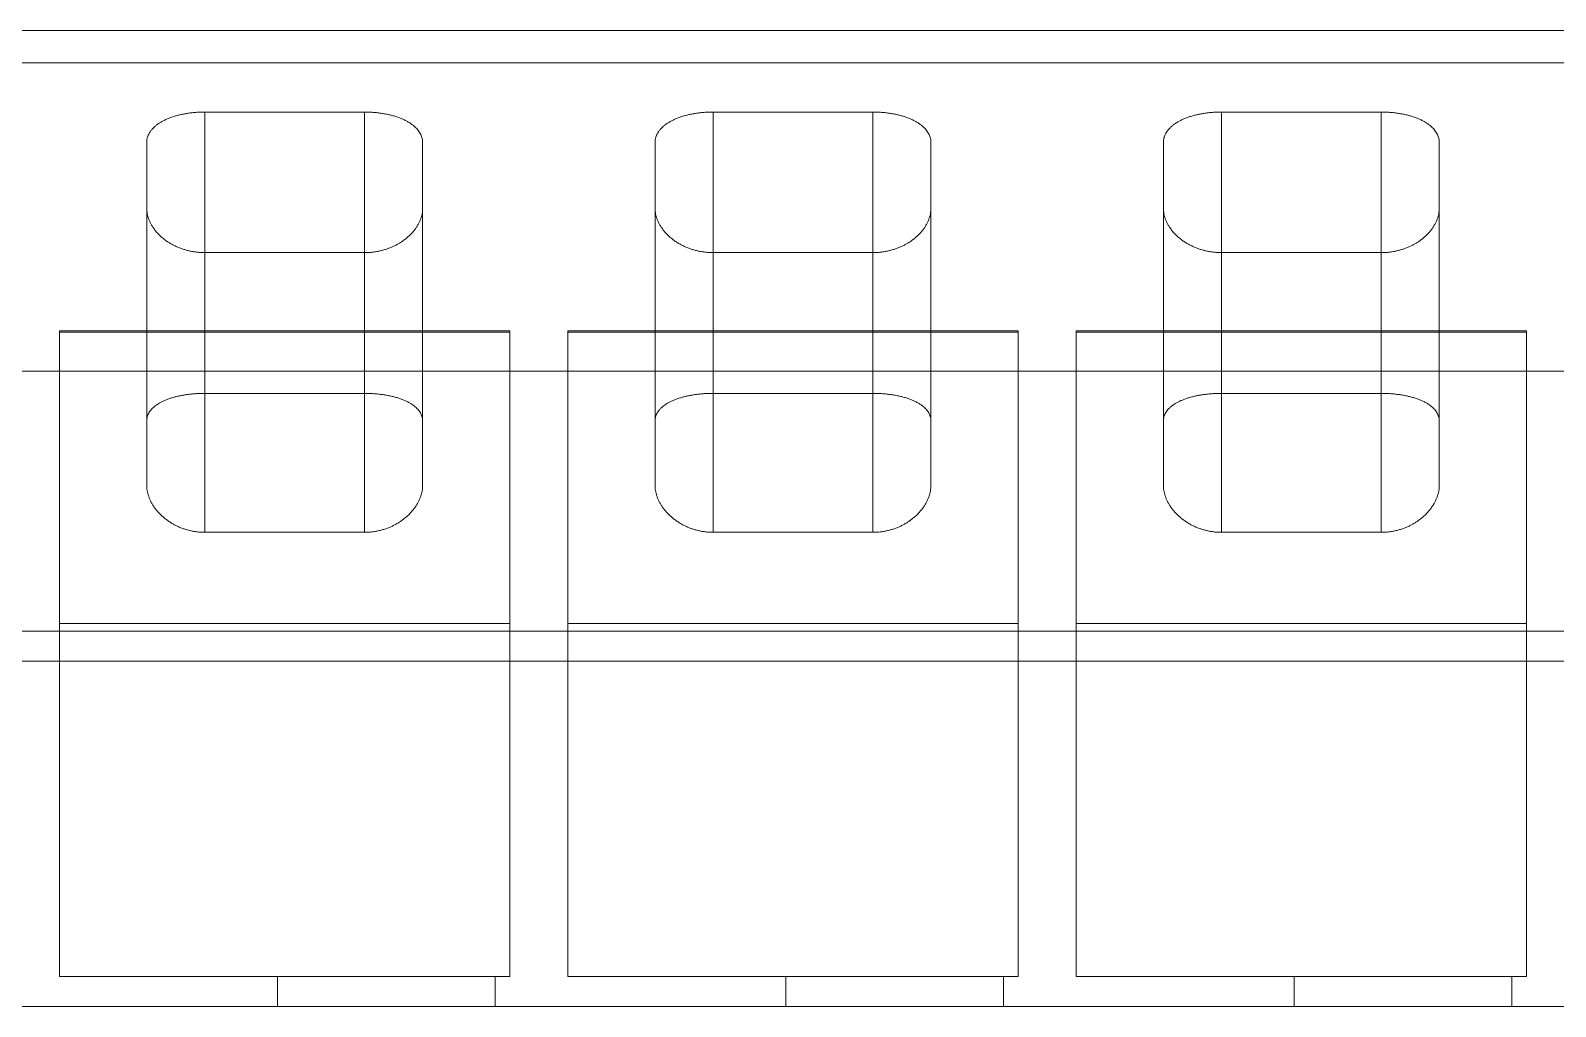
# Model space of a CAD drawing. Header units: millimetres. Extents: x 2680 to 2954, y 1171 to 1387.
# Drawn here: x 2716.43 to 2750.29, y 1364.87 to 1386.54 of the extents above; entities that cross this region are included whole.
import ezdxf

# ---------------------------------------------------------------- set-up
doc = ezdxf.new("R2010")
doc.units = ezdxf.units.MM

msp = doc.modelspace()

# ---------------------------------------------------------------- linework, layer by layer
at = {"color": 7, "linetype": 'Continuous', "lineweight": 15, "extrusion": (-0.253745, -3.38569e-15, 0.967271)}
for p, q in [((2820.574, 1386.537, 37.925), (2704.501, 1386.537, 7.476)), ((2820.574, 1385.816, 37.925), (2704.501, 1385.816, 7.476)), ((2720.3, 1384.727, 11.62), (2723.847, 1384.727, 12.551)), ((2720.3, 1384.727, 11.62), (2720.3, 1378.481, 11.62)), ((2723.847, 1384.727, 12.551), (2723.847, 1378.481, 12.551)), ((2731.585, 1384.727, 14.581), (2735.132, 1384.727, 15.511)), ((2731.585, 1384.727, 14.581), (2731.585, 1378.481, 14.581)), ((2735.132, 1384.727, 15.511), (2735.132, 1378.481, 15.511)), ((2742.87, 1384.727, 17.541), (2746.416, 1384.727, 18.471)), ((2742.87, 1384.727, 17.541), (2742.87, 1378.481, 17.541)), ((2746.416, 1384.727, 18.471), (2746.416, 1378.481, 18.471)), ((2719.01, 1382.6, 11.282), (2719.01, 1384.046, 11.282)), ((2719.01, 1384.046, 11.282), (2719.01, 1377.867, 11.282)), ((2725.136, 1384.046, 12.889), (2725.136, 1382.6, 12.889)), ((2725.136, 1384.046, 12.889), (2725.136, 1377.867, 12.889)), ((2730.295, 1382.6, 14.242), (2730.295, 1384.046, 14.242)), ((2730.295, 1384.046, 14.242), (2730.295, 1377.867, 14.242)), ((2736.421, 1384.046, 15.849), (2736.421, 1382.6, 15.849)), ((2736.421, 1384.046, 15.849), (2736.421, 1377.867, 15.849)), ((2741.58, 1382.6, 17.203), (2741.58, 1384.046, 17.203)), ((2741.58, 1384.046, 17.203), (2741.58, 1377.867, 17.203)), ((2747.706, 1384.046, 18.81), (2747.706, 1382.6, 18.81)), ((2747.706, 1384.046, 18.81), (2747.706, 1377.867, 18.81)), ((2719.01, 1382.6, 11.282), (2719.01, 1376.447, 11.282)), ((2725.136, 1382.6, 12.889), (2725.136, 1376.447, 12.889)), ((2730.295, 1382.6, 14.242), (2730.295, 1376.447, 14.242)), ((2736.421, 1382.6, 15.849), (2736.421, 1376.447, 15.849)), ((2741.58, 1382.6, 17.203), (2741.58, 1376.447, 17.203)), ((2747.706, 1382.6, 18.81), (2747.706, 1376.447, 18.81)), ((2723.847, 1381.606, 12.551), (2720.3, 1381.606, 11.62)), ((2720.3, 1381.606, 11.62), (2720.3, 1375.397, 11.62)), ((2723.847, 1381.606, 12.551), (2723.847, 1375.397, 12.551)), ((2735.132, 1381.606, 15.511), (2731.585, 1381.606, 14.581)), ((2731.585, 1381.606, 14.581), (2731.585, 1375.397, 14.581)), ((2735.132, 1381.606, 15.511), (2735.132, 1375.397, 15.511)), ((2746.416, 1381.606, 18.471), (2742.87, 1381.606, 17.541)), ((2742.87, 1381.606, 17.541), (2742.87, 1375.397, 17.541)), ((2746.416, 1381.606, 18.471), (2746.416, 1375.397, 18.471)), ((2717.076, 1379.87, 10.774), (2717.076, 1373.373, 10.774)), ((2717.076, 1379.87, 10.774), (2717.076, 1379.837, 10.774)), ((2727.071, 1379.87, 13.396), (2717.076, 1379.87, 10.774)), ((2727.071, 1379.837, 13.396), (2717.076, 1379.837, 10.774)), ((2717.076, 1365.537, 10.774), (2717.076, 1379.837, 10.774)), ((2727.071, 1373.373, 13.396), (2727.071, 1379.87, 13.396)), ((2727.071, 1379.837, 13.396), (2727.071, 1379.87, 13.396)), ((2727.071, 1379.837, 13.396), (2727.071, 1365.537, 13.396)), ((2728.361, 1379.87, 13.735), (2728.361, 1373.373, 13.735)), ((2738.356, 1379.87, 16.357), (2728.361, 1379.87, 13.735)), ((2728.361, 1379.87, 13.735), (2728.361, 1379.837, 13.735)), ((2738.356, 1379.837, 16.357), (2728.361, 1379.837, 13.735)), ((2728.361, 1365.537, 13.735), (2728.361, 1379.837, 13.735)), ((2738.356, 1373.373, 16.357), (2738.356, 1379.87, 16.357)), ((2738.356, 1379.837, 16.357), (2738.356, 1379.87, 16.357)), ((2738.356, 1379.837, 16.357), (2738.356, 1365.537, 16.357)), ((2739.646, 1379.87, 16.695), (2739.646, 1373.373, 16.695)), ((2749.641, 1379.87, 19.317), (2739.646, 1379.87, 16.695)), ((2739.646, 1379.87, 16.695), (2739.646, 1379.837, 16.695)), ((2749.641, 1379.837, 19.317), (2739.646, 1379.837, 16.695)), ((2739.646, 1365.537, 16.695), (2739.646, 1379.837, 16.695)), ((2749.641, 1373.373, 19.317), (2749.641, 1379.87, 19.317)), ((2749.641, 1379.837, 19.317), (2749.641, 1379.87, 19.317)), ((2749.641, 1379.837, 19.317), (2749.641, 1365.537, 19.317)), ((2820.574, 1378.977, 37.925), (2704.501, 1378.977, 7.476)), ((2720.3, 1378.481, 11.62), (2723.847, 1378.481, 12.551)), ((2731.585, 1378.481, 14.581), (2735.132, 1378.481, 15.511)), ((2742.87, 1378.481, 17.541), (2746.416, 1378.481, 18.471)), ((2719.01, 1376.447, 11.282), (2719.01, 1377.867, 11.282)), ((2725.136, 1377.867, 12.889), (2725.136, 1376.447, 12.889)), ((2730.295, 1376.447, 14.242), (2730.295, 1377.867, 14.242)), ((2736.421, 1377.867, 15.849), (2736.421, 1376.447, 15.849)), ((2741.58, 1376.447, 17.203), (2741.58, 1377.867, 17.203)), ((2747.706, 1377.867, 18.81), (2747.706, 1376.447, 18.81)), ((2723.847, 1375.397, 12.551), (2720.3, 1375.397, 11.62)), ((2735.132, 1375.397, 15.511), (2731.585, 1375.397, 14.581)), ((2746.416, 1375.397, 18.471), (2742.87, 1375.397, 17.541)), ((2820.574, 1373.203, 37.925), (2704.501, 1373.203, 7.476)), ((2717.076, 1365.537, 10.774), (2717.076, 1373.373, 10.774)), ((2727.071, 1373.373, 13.396), (2717.076, 1373.373, 10.774)), ((2727.071, 1373.373, 13.396), (2727.071, 1365.537, 13.396)), ((2728.361, 1365.537, 13.735), (2728.361, 1373.373, 13.735)), ((2738.356, 1373.373, 16.357), (2728.361, 1373.373, 13.735)), ((2738.356, 1373.373, 16.357), (2738.356, 1365.537, 16.357)), ((2739.646, 1365.537, 16.695), (2739.646, 1373.373, 16.695)), ((2749.641, 1373.373, 19.317), (2739.646, 1373.373, 16.695)), ((2749.641, 1373.373, 19.317), (2749.641, 1365.537, 19.317)), ((2820.574, 1372.537, 37.925), (2704.501, 1372.537, 7.476)), ((2727.071, 1365.537, 13.396), (2717.076, 1365.537, 10.774)), ((2721.912, 1365.537, 12.043), (2717.076, 1365.537, 10.774)), ((2721.912, 1365.537, 12.043), (2721.912, 1364.87, 12.043)), ((2721.912, 1365.537, 12.043), (2726.749, 1365.537, 13.312)), ((2726.749, 1365.537, 13.312), (2726.749, 1364.87, 13.312)), ((2727.071, 1365.537, 13.396), (2726.749, 1365.537, 13.312)), ((2738.356, 1365.537, 16.357), (2728.361, 1365.537, 13.735)), ((2733.197, 1365.537, 15.004), (2728.361, 1365.537, 13.735)), ((2733.197, 1365.537, 15.004), (2733.197, 1364.87, 15.004)), ((2733.197, 1365.537, 15.004), (2738.033, 1365.537, 16.272)), ((2738.033, 1365.537, 16.272), (2738.033, 1364.87, 16.272)), ((2738.356, 1365.537, 16.357), (2738.033, 1365.537, 16.272)), ((2749.641, 1365.537, 19.317), (2739.646, 1365.537, 16.695)), ((2744.482, 1365.537, 17.964), (2739.646, 1365.537, 16.695)), ((2744.482, 1365.537, 17.964), (2744.482, 1364.87, 17.964)), ((2744.482, 1365.537, 17.964), (2749.318, 1365.537, 19.233)), ((2749.318, 1365.537, 19.233), (2749.318, 1364.87, 19.233)), ((2749.641, 1365.537, 19.317), (2749.318, 1365.537, 19.233)), ((2704.501, 1364.87, 7.476), (2750.93, 1364.87, 19.656)), ((2715.464, 1364.87, 10.352), (2721.912, 1364.87, 12.043)), ((2726.749, 1364.87, 13.312), (2721.912, 1364.87, 12.043)), ((2726.749, 1364.87, 13.312), (2733.197, 1364.87, 15.004)), ((2738.033, 1364.87, 16.272), (2733.197, 1364.87, 15.004)), ((2738.033, 1364.87, 16.272), (2744.482, 1364.87, 17.964)), ((2749.318, 1364.87, 19.233), (2744.482, 1364.87, 17.964)), ((2749.318, 1364.87, 19.233), (2750.93, 1364.87, 19.656))]:
    msp.add_line(p, q, dxfattribs=at)
at = {"color": 7, "linetype": 'Continuous', "lineweight": 15}
for points, knots in [([(2719.01, 1384.046, 11.282), (2719.011, 1384.062, 11.282), (2719.012, 1384.095, 11.282), (2719.021, 1384.143, 11.285), (2719.036, 1384.191, 11.289), (2719.057, 1384.239, 11.294), (2719.086, 1384.289, 11.302), (2719.124, 1384.339, 11.312), (2719.17, 1384.387, 11.324), (2719.223, 1384.434, 11.338), (2719.281, 1384.476, 11.353), (2719.345, 1384.515, 11.37), (2719.413, 1384.55, 11.387), (2719.486, 1384.583, 11.407), (2719.564, 1384.613, 11.427), (2719.644, 1384.639, 11.448), (2719.725, 1384.66, 11.469), (2719.806, 1384.679, 11.491), (2719.89, 1384.694, 11.513), (2719.975, 1384.707, 11.535), (2720.06, 1384.716, 11.557), (2720.141, 1384.722, 11.579), (2720.221, 1384.726, 11.599), (2720.274, 1384.726, 11.613), (2720.3, 1384.727, 11.62)], [0, 0, 0, 0, 0.045701, 0.091484, 0.137263, 0.18296, 0.234721, 0.286699, 0.338733, 0.390676, 0.442407, 0.489747, 0.5373, 0.584906, 0.632424, 0.679735, 0.721536, 0.763511, 0.805537, 0.847497, 0.889284, 0.926175, 0.963109, 1, 1, 1, 1]), ([(2723.847, 1384.727, 12.551), (2723.875, 1384.726, 12.558), (2723.932, 1384.726, 12.573), (2724.021, 1384.721, 12.596), (2724.114, 1384.714, 12.621), (2724.209, 1384.702, 12.646), (2724.301, 1384.686, 12.67), (2724.391, 1384.668, 12.694), (2724.478, 1384.646, 12.716), (2724.561, 1384.62, 12.738), (2724.64, 1384.592, 12.759), (2724.715, 1384.559, 12.778), (2724.786, 1384.524, 12.797), (2724.852, 1384.485, 12.814), (2724.912, 1384.443, 12.83), (2724.963, 1384.401, 12.843), (2725.005, 1384.359, 12.854), (2725.04, 1384.317, 12.864), (2725.07, 1384.274, 12.872), (2725.094, 1384.23, 12.878), (2725.113, 1384.185, 12.883), (2725.127, 1384.139, 12.886), (2725.135, 1384.093, 12.889), (2725.136, 1384.062, 12.889), (2725.136, 1384.046, 12.889)], [0, 0, 0, 0, 0.03967, 0.079339, 0.124961, 0.170738, 0.216524, 0.262155, 0.308745, 0.355481, 0.402229, 0.448833, 0.498675, 0.548665, 0.598669, 0.648529, 0.692404, 0.736401, 0.780445, 0.824456, 0.868345, 0.912217, 0.956126, 1, 1, 1, 1]), ([(2730.295, 1384.046, 14.242), (2730.296, 1384.062, 14.242), (2730.297, 1384.095, 14.243), (2730.306, 1384.143, 14.245), (2730.32, 1384.191, 14.249), (2730.342, 1384.239, 14.255), (2730.371, 1384.289, 14.262), (2730.409, 1384.339, 14.272), (2730.455, 1384.387, 14.284), (2730.508, 1384.434, 14.298), (2730.566, 1384.476, 14.313), (2730.63, 1384.515, 14.33), (2730.698, 1384.55, 14.348), (2730.771, 1384.583, 14.367), (2730.849, 1384.613, 14.388), (2730.929, 1384.639, 14.409), (2731.01, 1384.66, 14.43), (2731.091, 1384.679, 14.451), (2731.174, 1384.694, 14.473), (2731.26, 1384.707, 14.495), (2731.344, 1384.716, 14.518), (2731.426, 1384.722, 14.539), (2731.505, 1384.726, 14.56), (2731.558, 1384.726, 14.574), (2731.585, 1384.727, 14.581)], [0, 0, 0, 0, 0.045701, 0.091484, 0.137263, 0.18296, 0.234721, 0.286699, 0.338733, 0.390676, 0.442407, 0.489747, 0.5373, 0.584906, 0.632424, 0.679735, 0.721536, 0.763511, 0.805537, 0.847497, 0.889284, 0.926175, 0.963109, 1, 1, 1, 1]), ([(2735.132, 1384.727, 15.511), (2735.16, 1384.726, 15.518), (2735.217, 1384.726, 15.533), (2735.306, 1384.721, 15.557), (2735.399, 1384.714, 15.581), (2735.494, 1384.702, 15.606), (2735.586, 1384.686, 15.63), (2735.676, 1384.668, 15.654), (2735.763, 1384.646, 15.677), (2735.846, 1384.62, 15.698), (2735.925, 1384.592, 15.719), (2736, 1384.559, 15.739), (2736.071, 1384.524, 15.757), (2736.137, 1384.485, 15.775), (2736.197, 1384.443, 15.79), (2736.247, 1384.401, 15.804), (2736.29, 1384.359, 15.815), (2736.325, 1384.317, 15.824), (2736.355, 1384.274, 15.832), (2736.379, 1384.23, 15.838), (2736.398, 1384.185, 15.843), (2736.411, 1384.139, 15.847), (2736.42, 1384.093, 15.849), (2736.421, 1384.062, 15.849), (2736.421, 1384.046, 15.849)], [0, 0, 0, 0, 0.03967, 0.079339, 0.124961, 0.170738, 0.216524, 0.262155, 0.308745, 0.355481, 0.402229, 0.448833, 0.498675, 0.548665, 0.598669, 0.648529, 0.692404, 0.736401, 0.780445, 0.824456, 0.868345, 0.912217, 0.956126, 1, 1, 1, 1]), ([(2741.58, 1384.046, 17.203), (2741.581, 1384.064, 17.203), (2741.582, 1384.099, 17.203), (2741.593, 1384.152, 17.206), (2741.611, 1384.204, 17.211), (2741.635, 1384.255, 17.217), (2741.667, 1384.305, 17.225), (2741.706, 1384.353, 17.236), (2741.753, 1384.4, 17.248), (2741.806, 1384.444, 17.262), (2741.866, 1384.486, 17.278), (2741.931, 1384.524, 17.295), (2742, 1384.559, 17.313), (2742.073, 1384.59, 17.332), (2742.15, 1384.618, 17.352), (2742.232, 1384.644, 17.374), (2742.314, 1384.665, 17.395), (2742.397, 1384.683, 17.417), (2742.479, 1384.697, 17.438), (2742.563, 1384.709, 17.46), (2742.648, 1384.718, 17.483), (2742.728, 1384.723, 17.504), (2742.802, 1384.726, 17.523), (2742.847, 1384.726, 17.535), (2742.87, 1384.727, 17.541)], [0, 0, 0, 0, 0.050139, 0.100447, 0.150803, 0.201094, 0.251219, 0.301542, 0.352077, 0.402666, 0.453166, 0.50346, 0.549362, 0.595469, 0.641631, 0.687707, 0.733585, 0.774214, 0.81501, 0.855855, 0.896639, 0.937259, 0.968629, 1, 1, 1, 1]), ([(2746.416, 1384.727, 18.471), (2746.445, 1384.726, 18.479), (2746.502, 1384.726, 18.494), (2746.591, 1384.721, 18.517), (2746.684, 1384.714, 18.541), (2746.779, 1384.702, 18.566), (2746.871, 1384.686, 18.591), (2746.961, 1384.668, 18.614), (2747.048, 1384.646, 18.637), (2747.131, 1384.62, 18.659), (2747.21, 1384.592, 18.679), (2747.285, 1384.559, 18.699), (2747.356, 1384.524, 18.718), (2747.422, 1384.485, 18.735), (2747.482, 1384.443, 18.751), (2747.532, 1384.401, 18.764), (2747.575, 1384.359, 18.775), (2747.61, 1384.317, 18.784), (2747.64, 1384.274, 18.792), (2747.664, 1384.23, 18.799), (2747.683, 1384.185, 18.804), (2747.696, 1384.139, 18.807), (2747.705, 1384.093, 18.809), (2747.706, 1384.062, 18.81), (2747.706, 1384.046, 18.81)], [0, 0, 0, 0, 0.039669, 0.079338, 0.12496, 0.170739, 0.216524, 0.262155, 0.308744, 0.355481, 0.402228, 0.448833, 0.498675, 0.548665, 0.598669, 0.648529, 0.692404, 0.7364, 0.780445, 0.824456, 0.868345, 0.912217, 0.956126, 1, 1, 1, 1]), ([(2720.3, 1381.606, 11.62), (2720.272, 1381.606, 11.613), (2720.217, 1381.607, 11.598), (2720.134, 1381.614, 11.577), (2720.052, 1381.625, 11.555), (2719.971, 1381.64, 11.534), (2719.891, 1381.66, 11.513), (2719.813, 1381.683, 11.493), (2719.736, 1381.711, 11.472), (2719.661, 1381.744, 11.453), (2719.587, 1381.78, 11.433), (2719.517, 1381.82, 11.415), (2719.448, 1381.865, 11.397), (2719.38, 1381.916, 11.379), (2719.315, 1381.973, 11.362), (2719.256, 1382.032, 11.346), (2719.204, 1382.092, 11.333), (2719.158, 1382.153, 11.321), (2719.119, 1382.215, 11.31), (2719.086, 1382.278, 11.302), (2719.059, 1382.341, 11.295), (2719.037, 1382.405, 11.289), (2719.022, 1382.47, 11.285), (2719.012, 1382.535, 11.282), (2719.011, 1382.578, 11.282), (2719.01, 1382.6, 11.282)], [0, 0, 0, 0, 0.036433, 0.07293, 0.109368, 0.146856, 0.184458, 0.222073, 0.259581, 0.300586, 0.341696, 0.382825, 0.423854, 0.472584, 0.521436, 0.570308, 0.619064, 0.666305, 0.713665, 0.761073, 0.808449, 0.855703, 0.903789, 0.951914, 1, 1, 1, 1]), ([(2725.136, 1382.6, 12.889), (2725.136, 1382.578, 12.889), (2725.135, 1382.535, 12.888), (2725.125, 1382.47, 12.886), (2725.109, 1382.405, 12.882), (2725.088, 1382.34, 12.876), (2725.06, 1382.275, 12.869), (2725.026, 1382.212, 12.86), (2724.987, 1382.15, 12.85), (2724.941, 1382.09, 12.838), (2724.89, 1382.031, 12.824), (2724.833, 1381.974, 12.809), (2724.77, 1381.919, 12.793), (2724.706, 1381.871, 12.776), (2724.642, 1381.828, 12.759), (2724.579, 1381.791, 12.743), (2724.513, 1381.757, 12.725), (2724.443, 1381.725, 12.707), (2724.37, 1381.696, 12.688), (2724.294, 1381.671, 12.668), (2724.214, 1381.649, 12.647), (2724.132, 1381.632, 12.626), (2724.049, 1381.618, 12.604), (2723.973, 1381.61, 12.584), (2723.905, 1381.607, 12.566), (2723.866, 1381.606, 12.556), (2723.847, 1381.606, 12.551)], [0, 0, 0, 0, 0.047962, 0.096084, 0.144283, 0.19248, 0.240592, 0.288548, 0.335637, 0.382934, 0.430311, 0.477656, 0.524879, 0.571919, 0.609369, 0.646941, 0.684535, 0.722071, 0.759492, 0.797233, 0.835157, 0.873124, 0.911012, 0.948721, 0.97436, 1, 1, 1, 1]), ([(2731.585, 1381.606, 14.581), (2731.557, 1381.606, 14.573), (2731.502, 1381.607, 14.559), (2731.419, 1381.614, 14.537), (2731.337, 1381.625, 14.516), (2731.256, 1381.64, 14.494), (2731.176, 1381.66, 14.473), (2731.098, 1381.683, 14.453), (2731.021, 1381.711, 14.433), (2730.946, 1381.744, 14.413), (2730.872, 1381.78, 14.394), (2730.802, 1381.82, 14.375), (2730.733, 1381.865, 14.357), (2730.665, 1381.916, 14.339), (2730.6, 1381.973, 14.322), (2730.541, 1382.032, 14.307), (2730.489, 1382.092, 14.293), (2730.443, 1382.153, 14.281), (2730.404, 1382.215, 14.271), (2730.371, 1382.278, 14.262), (2730.344, 1382.341, 14.255), (2730.322, 1382.405, 14.249), (2730.307, 1382.47, 14.245), (2730.297, 1382.535, 14.243), (2730.296, 1382.578, 14.242), (2730.295, 1382.6, 14.242)], [0, 0, 0, 0, 0.036433, 0.07293, 0.109368, 0.146856, 0.184458, 0.222073, 0.259581, 0.300586, 0.341696, 0.382825, 0.423854, 0.472584, 0.521436, 0.570308, 0.619064, 0.666305, 0.713665, 0.761073, 0.808449, 0.855703, 0.903789, 0.951914, 1, 1, 1, 1]), ([(2736.421, 1382.6, 15.849), (2736.421, 1382.578, 15.849), (2736.419, 1382.535, 15.849), (2736.41, 1382.47, 15.846), (2736.394, 1382.405, 15.842), (2736.372, 1382.34, 15.837), (2736.345, 1382.275, 15.829), (2736.311, 1382.212, 15.82), (2736.272, 1382.15, 15.81), (2736.226, 1382.09, 15.798), (2736.175, 1382.031, 15.785), (2736.118, 1381.974, 15.77), (2736.055, 1381.919, 15.753), (2735.991, 1381.871, 15.736), (2735.927, 1381.828, 15.72), (2735.864, 1381.791, 15.703), (2735.798, 1381.757, 15.686), (2735.728, 1381.725, 15.668), (2735.655, 1381.696, 15.648), (2735.579, 1381.671, 15.628), (2735.499, 1381.649, 15.607), (2735.417, 1381.632, 15.586), (2735.333, 1381.618, 15.564), (2735.257, 1381.61, 15.544), (2735.19, 1381.607, 15.526), (2735.151, 1381.606, 15.516), (2735.132, 1381.606, 15.511)], [0, 0, 0, 0, 0.047962, 0.096084, 0.144283, 0.19248, 0.240592, 0.288548, 0.335637, 0.382934, 0.430311, 0.477656, 0.524879, 0.571919, 0.609369, 0.646941, 0.684535, 0.722071, 0.759492, 0.797233, 0.835157, 0.873124, 0.911012, 0.948721, 0.97436, 1, 1, 1, 1]), ([(2742.87, 1381.606, 17.541), (2742.842, 1381.606, 17.534), (2742.787, 1381.607, 17.519), (2742.704, 1381.614, 17.498), (2742.622, 1381.625, 17.476), (2742.54, 1381.64, 17.455), (2742.46, 1381.66, 17.434), (2742.383, 1381.683, 17.413), (2742.306, 1381.711, 17.393), (2742.23, 1381.744, 17.373), (2742.157, 1381.78, 17.354), (2742.087, 1381.82, 17.336), (2742.018, 1381.865, 17.317), (2741.95, 1381.916, 17.3), (2741.885, 1381.973, 17.283), (2741.825, 1382.032, 17.267), (2741.773, 1382.092, 17.253), (2741.728, 1382.153, 17.241), (2741.689, 1382.215, 17.231), (2741.656, 1382.278, 17.222), (2741.628, 1382.341, 17.215), (2741.607, 1382.405, 17.21), (2741.592, 1382.47, 17.206), (2741.582, 1382.535, 17.203), (2741.581, 1382.578, 17.203), (2741.58, 1382.6, 17.203)], [0, 0, 0, 0, 0.036434, 0.072931, 0.109369, 0.146857, 0.184458, 0.222074, 0.259582, 0.300586, 0.341697, 0.382826, 0.423854, 0.472585, 0.521437, 0.570308, 0.619064, 0.666305, 0.713665, 0.761073, 0.808449, 0.855703, 0.903789, 0.951914, 1, 1, 1, 1]), ([(2747.706, 1382.6, 18.81), (2747.705, 1382.578, 18.81), (2747.704, 1382.535, 18.809), (2747.695, 1382.47, 18.807), (2747.679, 1382.405, 18.803), (2747.657, 1382.34, 18.797), (2747.63, 1382.275, 18.79), (2747.596, 1382.212, 18.781), (2747.556, 1382.15, 18.77), (2747.511, 1382.09, 18.759), (2747.46, 1382.031, 18.745), (2747.403, 1381.974, 18.73), (2747.34, 1381.919, 18.714), (2747.276, 1381.871, 18.697), (2747.212, 1381.828, 18.68), (2747.149, 1381.791, 18.664), (2747.083, 1381.757, 18.646), (2747.013, 1381.725, 18.628), (2746.94, 1381.696, 18.609), (2746.864, 1381.671, 18.589), (2746.784, 1381.649, 18.568), (2746.702, 1381.632, 18.546), (2746.618, 1381.618, 18.524), (2746.542, 1381.61, 18.504), (2746.475, 1381.607, 18.487), (2746.436, 1381.606, 18.476), (2746.416, 1381.606, 18.471)], [0, 0, 0, 0, 0.047962, 0.096084, 0.144284, 0.192479, 0.240593, 0.288548, 0.335637, 0.382934, 0.430311, 0.477656, 0.524879, 0.571918, 0.609369, 0.64694, 0.684535, 0.722072, 0.759492, 0.797233, 0.835157, 0.873125, 0.911012, 0.948722, 0.974361, 1, 1, 1, 1]), ([(2719.01, 1377.867, 11.282), (2719.011, 1377.882, 11.282), (2719.012, 1377.913, 11.282), (2719.022, 1377.959, 11.285), (2719.037, 1378.004, 11.289), (2719.059, 1378.049, 11.295), (2719.089, 1378.094, 11.303), (2719.127, 1378.139, 11.312), (2719.172, 1378.182, 11.324), (2719.224, 1378.222, 11.338), (2719.282, 1378.26, 11.353), (2719.344, 1378.294, 11.369), (2719.41, 1378.325, 11.387), (2719.481, 1378.353, 11.405), (2719.557, 1378.379, 11.425), (2719.635, 1378.402, 11.446), (2719.715, 1378.421, 11.467), (2719.794, 1378.437, 11.488), (2719.877, 1378.451, 11.509), (2719.962, 1378.462, 11.531), (2720.047, 1378.471, 11.554), (2720.131, 1378.477, 11.576), (2720.216, 1378.48, 11.598), (2720.272, 1378.481, 11.613), (2720.3, 1378.481, 11.62)], [0, 0, 0, 0, 0.046677, 0.093445, 0.140209, 0.18688, 0.237351, 0.288032, 0.338769, 0.389421, 0.439866, 0.486124, 0.532578, 0.579087, 0.625519, 0.671755, 0.713502, 0.755416, 0.797381, 0.839283, 0.881021, 0.920665, 0.960358, 1, 1, 1, 1]), ([(2723.847, 1378.481, 12.551), (2723.874, 1378.481, 12.558), (2723.927, 1378.48, 12.572), (2724.014, 1378.477, 12.595), (2724.106, 1378.47, 12.619), (2724.204, 1378.46, 12.644), (2724.299, 1378.446, 12.669), (2724.391, 1378.43, 12.693), (2724.48, 1378.41, 12.717), (2724.565, 1378.387, 12.739), (2724.645, 1378.361, 12.76), (2724.721, 1378.332, 12.78), (2724.793, 1378.299, 12.799), (2724.859, 1378.263, 12.816), (2724.919, 1378.225, 12.832), (2724.969, 1378.187, 12.845), (2725.011, 1378.148, 12.856), (2725.045, 1378.11, 12.865), (2725.074, 1378.071, 12.873), (2725.097, 1378.031, 12.879), (2725.115, 1377.99, 12.883), (2725.127, 1377.949, 12.887), (2725.135, 1377.908, 12.889), (2725.136, 1377.88, 12.889), (2725.136, 1377.867, 12.889)], [0, 0, 0, 0, 0.037726, 0.075451, 0.122579, 0.169871, 0.217169, 0.264303, 0.312107, 0.360066, 0.408035, 0.455852, 0.506146, 0.556594, 0.607055, 0.657366, 0.700834, 0.744426, 0.788066, 0.831672, 0.875153, 0.916757, 0.958394, 1, 1, 1, 1]), ([(2730.295, 1377.867, 14.242), (2730.296, 1377.882, 14.242), (2730.297, 1377.913, 14.243), (2730.307, 1377.959, 14.245), (2730.322, 1378.004, 14.249), (2730.344, 1378.049, 14.255), (2730.374, 1378.094, 14.263), (2730.412, 1378.139, 14.273), (2730.457, 1378.182, 14.285), (2730.509, 1378.222, 14.298), (2730.566, 1378.26, 14.313), (2730.629, 1378.294, 14.33), (2730.695, 1378.325, 14.347), (2730.766, 1378.353, 14.366), (2730.842, 1378.379, 14.386), (2730.92, 1378.402, 14.406), (2730.999, 1378.421, 14.427), (2731.079, 1378.437, 14.448), (2731.162, 1378.451, 14.47), (2731.246, 1378.462, 14.492), (2731.331, 1378.471, 14.514), (2731.416, 1378.477, 14.536), (2731.5, 1378.48, 14.558), (2731.557, 1378.481, 14.573), (2731.585, 1378.481, 14.581)], [0, 0, 0, 0, 0.046677, 0.093445, 0.140209, 0.18688, 0.237351, 0.288032, 0.338769, 0.389421, 0.439866, 0.486124, 0.532578, 0.579087, 0.625519, 0.671755, 0.713502, 0.755416, 0.797381, 0.839283, 0.881021, 0.920665, 0.960358, 1, 1, 1, 1]), ([(2735.132, 1378.481, 15.511), (2735.158, 1378.481, 15.518), (2735.212, 1378.48, 15.532), (2735.299, 1378.477, 15.555), (2735.391, 1378.47, 15.579), (2735.489, 1378.46, 15.605), (2735.584, 1378.446, 15.63), (2735.676, 1378.43, 15.654), (2735.765, 1378.41, 15.677), (2735.85, 1378.387, 15.699), (2735.93, 1378.361, 15.72), (2736.006, 1378.332, 15.74), (2736.078, 1378.299, 15.759), (2736.144, 1378.263, 15.777), (2736.203, 1378.225, 15.792), (2736.254, 1378.187, 15.805), (2736.295, 1378.148, 15.816), (2736.33, 1378.11, 15.825), (2736.359, 1378.071, 15.833), (2736.382, 1378.031, 15.839), (2736.4, 1377.99, 15.844), (2736.412, 1377.949, 15.847), (2736.42, 1377.908, 15.849), (2736.421, 1377.88, 15.849), (2736.421, 1377.867, 15.849)], [0, 0, 0, 0, 0.037726, 0.075451, 0.122579, 0.169871, 0.217169, 0.264303, 0.312107, 0.360066, 0.408035, 0.455852, 0.506146, 0.556594, 0.607055, 0.657366, 0.700834, 0.744426, 0.788066, 0.831672, 0.875153, 0.916757, 0.958394, 1, 1, 1, 1]), ([(2741.58, 1377.867, 17.203), (2741.581, 1377.883, 17.203), (2741.582, 1377.915, 17.203), (2741.593, 1377.963, 17.206), (2741.609, 1378.011, 17.21), (2741.633, 1378.056, 17.217), (2741.664, 1378.101, 17.225), (2741.701, 1378.144, 17.234), (2741.746, 1378.185, 17.246), (2741.797, 1378.225, 17.26), (2741.855, 1378.262, 17.275), (2741.918, 1378.296, 17.291), (2741.984, 1378.327, 17.309), (2742.054, 1378.354, 17.327), (2742.129, 1378.38, 17.347), (2742.208, 1378.402, 17.367), (2742.288, 1378.422, 17.388), (2742.369, 1378.438, 17.41), (2742.45, 1378.451, 17.431), (2742.534, 1378.462, 17.453), (2742.619, 1378.471, 17.475), (2742.703, 1378.477, 17.497), (2742.787, 1378.48, 17.519), (2742.842, 1378.481, 17.534), (2742.87, 1378.481, 17.541)], [0, 0, 0, 0, 0.048858, 0.097879, 0.146948, 0.195953, 0.244797, 0.293817, 0.343037, 0.392312, 0.441505, 0.490501, 0.535708, 0.581106, 0.626558, 0.671936, 0.717124, 0.758098, 0.799232, 0.840416, 0.881541, 0.922507, 0.961254, 1, 1, 1, 1]), ([(2746.416, 1378.481, 18.471), (2746.443, 1378.481, 18.478), (2746.497, 1378.48, 18.492), (2746.584, 1378.477, 18.515), (2746.676, 1378.47, 18.54), (2746.774, 1378.46, 18.565), (2746.868, 1378.446, 18.59), (2746.961, 1378.43, 18.614), (2747.049, 1378.41, 18.637), (2747.134, 1378.387, 18.66), (2747.215, 1378.361, 18.681), (2747.291, 1378.332, 18.701), (2747.362, 1378.299, 18.72), (2747.429, 1378.263, 18.737), (2747.488, 1378.225, 18.753), (2747.538, 1378.187, 18.766), (2747.58, 1378.148, 18.777), (2747.614, 1378.11, 18.786), (2747.643, 1378.071, 18.793), (2747.667, 1378.031, 18.799), (2747.685, 1377.99, 18.804), (2747.697, 1377.949, 18.807), (2747.705, 1377.908, 18.809), (2747.706, 1377.88, 18.81), (2747.706, 1377.867, 18.81)], [0, 0, 0, 0, 0.037725, 0.075451, 0.122579, 0.169871, 0.217168, 0.264304, 0.312107, 0.360067, 0.408035, 0.455851, 0.506145, 0.556594, 0.607056, 0.657366, 0.700834, 0.744426, 0.788066, 0.831672, 0.875153, 0.916757, 0.958394, 1, 1, 1, 1]), ([(2720.3, 1375.397, 11.62), (2720.273, 1375.397, 11.613), (2720.219, 1375.398, 11.599), (2720.138, 1375.405, 11.578), (2720.057, 1375.417, 11.557), (2719.978, 1375.433, 11.536), (2719.9, 1375.453, 11.515), (2719.824, 1375.477, 11.495), (2719.749, 1375.506, 11.476), (2719.675, 1375.539, 11.456), (2719.605, 1375.575, 11.438), (2719.535, 1375.617, 11.42), (2719.466, 1375.664, 11.401), (2719.398, 1375.717, 11.384), (2719.335, 1375.772, 11.367), (2719.278, 1375.83, 11.352), (2719.226, 1375.889, 11.339), (2719.18, 1375.95, 11.326), (2719.139, 1376.013, 11.316), (2719.103, 1376.077, 11.306), (2719.074, 1376.141, 11.298), (2719.05, 1376.205, 11.292), (2719.032, 1376.267, 11.288), (2719.02, 1376.327, 11.284), (2719.012, 1376.388, 11.282), (2719.011, 1376.428, 11.282), (2719.01, 1376.447, 11.282)], [0, 0, 0, 0, 0.035227, 0.070455, 0.106287, 0.142231, 0.178188, 0.214038, 0.252355, 0.290771, 0.329204, 0.367546, 0.413062, 0.458723, 0.50446, 0.55017, 0.595728, 0.642009, 0.688399, 0.734834, 0.781239, 0.827532, 0.870622, 0.913767, 0.956911, 1, 1, 1, 1]), ([(2725.136, 1376.447, 12.889), (2725.136, 1376.426, 12.889), (2725.135, 1376.382, 12.889), (2725.125, 1376.315, 12.886), (2725.11, 1376.248, 12.882), (2725.089, 1376.182, 12.876), (2725.062, 1376.115, 12.869), (2725.029, 1376.049, 12.861), (2724.99, 1375.984, 12.851), (2724.945, 1375.92, 12.839), (2724.893, 1375.857, 12.825), (2724.836, 1375.795, 12.81), (2724.772, 1375.736, 12.793), (2724.708, 1375.684, 12.777), (2724.645, 1375.639, 12.76), (2724.583, 1375.599, 12.744), (2724.517, 1375.562, 12.727), (2724.448, 1375.528, 12.708), (2724.375, 1375.497, 12.689), (2724.297, 1375.468, 12.669), (2724.215, 1375.444, 12.647), (2724.13, 1375.424, 12.625), (2724.051, 1375.411, 12.604), (2723.978, 1375.403, 12.585), (2723.913, 1375.398, 12.568), (2723.869, 1375.397, 12.556), (2723.847, 1375.397, 12.551)], [0, 0, 0, 0, 0.047388, 0.094926, 0.142537, 0.190147, 0.237681, 0.285068, 0.332858, 0.380856, 0.428933, 0.476976, 0.524898, 0.572637, 0.609793, 0.647069, 0.684364, 0.7216, 0.758724, 0.797543, 0.836493, 0.875423, 0.914215, 0.9428, 0.971416, 1, 1, 1, 1]), ([(2731.585, 1375.397, 14.581), (2731.558, 1375.397, 14.574), (2731.504, 1375.398, 14.559), (2731.423, 1375.405, 14.538), (2731.342, 1375.417, 14.517), (2731.263, 1375.433, 14.496), (2731.185, 1375.453, 14.476), (2731.109, 1375.477, 14.456), (2731.034, 1375.506, 14.436), (2730.96, 1375.539, 14.417), (2730.89, 1375.575, 14.398), (2730.82, 1375.617, 14.38), (2730.75, 1375.664, 14.362), (2730.682, 1375.717, 14.344), (2730.62, 1375.772, 14.327), (2730.563, 1375.83, 14.312), (2730.511, 1375.889, 14.299), (2730.465, 1375.95, 14.287), (2730.424, 1376.013, 14.276), (2730.388, 1376.077, 14.267), (2730.358, 1376.141, 14.259), (2730.335, 1376.205, 14.253), (2730.317, 1376.267, 14.248), (2730.305, 1376.327, 14.245), (2730.297, 1376.388, 14.243), (2730.296, 1376.428, 14.242), (2730.295, 1376.447, 14.242)], [0, 0, 0, 0, 0.035227, 0.070455, 0.106287, 0.142231, 0.178188, 0.214038, 0.252355, 0.290771, 0.329204, 0.367546, 0.413062, 0.458723, 0.50446, 0.55017, 0.595728, 0.642009, 0.688399, 0.734834, 0.781239, 0.827532, 0.870622, 0.913767, 0.956911, 1, 1, 1, 1]), ([(2736.421, 1376.447, 15.849), (2736.421, 1376.426, 15.849), (2736.419, 1376.382, 15.849), (2736.41, 1376.315, 15.846), (2736.395, 1376.248, 15.842), (2736.374, 1376.182, 15.837), (2736.347, 1376.115, 15.83), (2736.314, 1376.049, 15.821), (2736.275, 1375.984, 15.811), (2736.229, 1375.92, 15.799), (2736.178, 1375.857, 15.786), (2736.121, 1375.795, 15.77), (2736.057, 1375.736, 15.754), (2735.993, 1375.684, 15.737), (2735.929, 1375.639, 15.72), (2735.868, 1375.599, 15.704), (2735.802, 1375.562, 15.687), (2735.733, 1375.528, 15.669), (2735.66, 1375.497, 15.65), (2735.582, 1375.468, 15.629), (2735.5, 1375.444, 15.608), (2735.415, 1375.424, 15.585), (2735.336, 1375.411, 15.565), (2735.263, 1375.403, 15.546), (2735.197, 1375.398, 15.528), (2735.154, 1375.397, 15.517), (2735.132, 1375.397, 15.511)], [0, 0, 0, 0, 0.047388, 0.094926, 0.142537, 0.190147, 0.237681, 0.285068, 0.332858, 0.380856, 0.428933, 0.476976, 0.524898, 0.572637, 0.609793, 0.647069, 0.684364, 0.7216, 0.758724, 0.797543, 0.836493, 0.875423, 0.914215, 0.9428, 0.971416, 1, 1, 1, 1]), ([(2742.87, 1375.397, 17.541), (2742.843, 1375.397, 17.534), (2742.789, 1375.398, 17.52), (2742.707, 1375.405, 17.498), (2742.627, 1375.417, 17.477), (2742.547, 1375.433, 17.456), (2742.47, 1375.453, 17.436), (2742.394, 1375.477, 17.416), (2742.318, 1375.506, 17.396), (2742.245, 1375.539, 17.377), (2742.175, 1375.575, 17.359), (2742.105, 1375.617, 17.34), (2742.035, 1375.664, 17.322), (2741.967, 1375.717, 17.304), (2741.905, 1375.772, 17.288), (2741.848, 1375.83, 17.273), (2741.796, 1375.889, 17.259), (2741.75, 1375.95, 17.247), (2741.709, 1376.013, 17.236), (2741.673, 1376.077, 17.227), (2741.643, 1376.141, 17.219), (2741.62, 1376.205, 17.213), (2741.602, 1376.267, 17.208), (2741.589, 1376.327, 17.205), (2741.582, 1376.388, 17.203), (2741.581, 1376.428, 17.203), (2741.58, 1376.447, 17.203)], [0, 0, 0, 0, 0.035228, 0.070456, 0.106287, 0.142231, 0.178189, 0.214038, 0.252356, 0.290771, 0.329205, 0.367546, 0.413062, 0.458723, 0.50446, 0.55017, 0.595728, 0.642009, 0.688399, 0.734834, 0.781239, 0.827532, 0.870622, 0.913767, 0.956911, 1, 1, 1, 1]), ([(2747.706, 1376.447, 18.81), (2747.705, 1376.426, 18.81), (2747.704, 1376.382, 18.809), (2747.695, 1376.315, 18.807), (2747.68, 1376.248, 18.803), (2747.659, 1376.182, 18.797), (2747.632, 1376.115, 18.79), (2747.599, 1376.049, 18.781), (2747.559, 1375.984, 18.771), (2747.514, 1375.92, 18.759), (2747.463, 1375.857, 18.746), (2747.405, 1375.795, 18.731), (2747.342, 1375.736, 18.714), (2747.278, 1375.684, 18.697), (2747.214, 1375.639, 18.681), (2747.152, 1375.599, 18.664), (2747.087, 1375.562, 18.647), (2747.018, 1375.528, 18.629), (2746.945, 1375.497, 18.61), (2746.867, 1375.468, 18.59), (2746.785, 1375.444, 18.568), (2746.7, 1375.424, 18.546), (2746.621, 1375.411, 18.525), (2746.548, 1375.403, 18.506), (2746.482, 1375.398, 18.489), (2746.438, 1375.397, 18.477), (2746.416, 1375.397, 18.471)], [0, 0, 0, 0, 0.047388, 0.094926, 0.142537, 0.190147, 0.237681, 0.285068, 0.332859, 0.380856, 0.428933, 0.476976, 0.524898, 0.572637, 0.609794, 0.647069, 0.684364, 0.7216, 0.758724, 0.797542, 0.836493, 0.875423, 0.914215, 0.9428, 0.971416, 1, 1, 1, 1])]:
    msp.add_open_spline(points, degree=3, knots=knots, dxfattribs=at)

doc.saveas('drawing.dxf')
